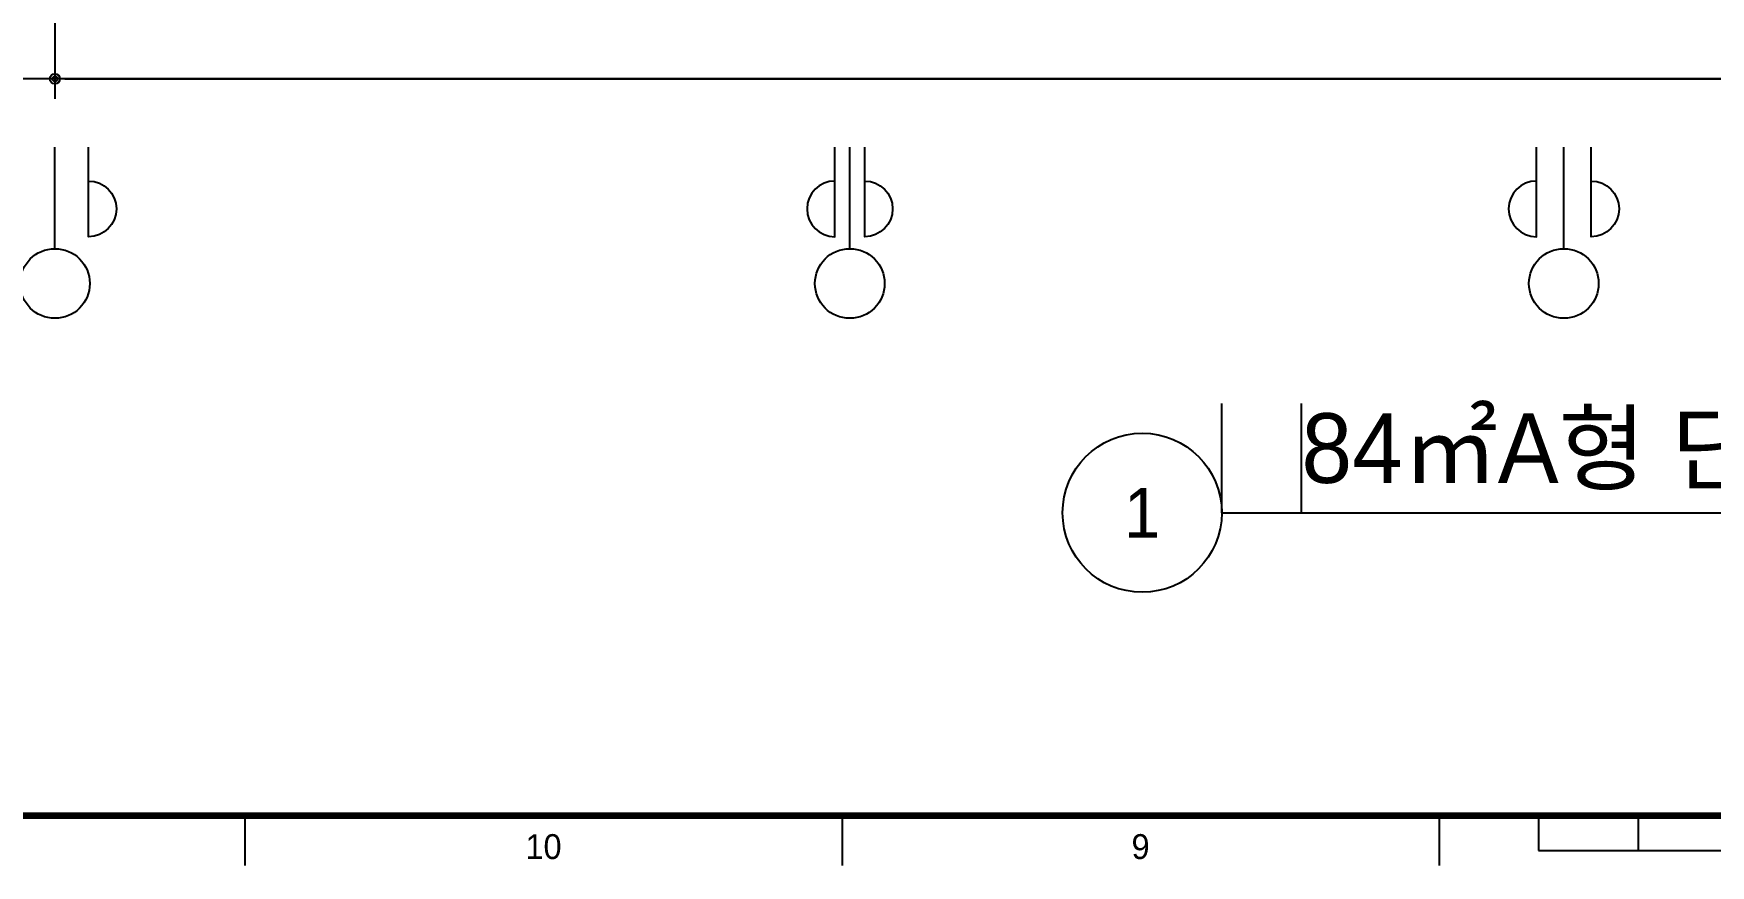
# Model space of a CAD drawing. Header units: millimetres. Extents: x -24416 to 92204, y -190080 to 23760.
# Drawn here: x 58944 to 65684, y -47040 to -43693 of the extents above; entities that cross this region are included whole.
import ezdxf
from ezdxf.enums import TextEntityAlignment as Align

# ---------------------------------------------------------------- set-up
doc = ezdxf.new("R2010")
doc.units = ezdxf.units.MM
doc.header["$LTSCALE"] = 50
doc.linetypes.add('AUDIT_D_220706163347-0', pattern=[0])
doc.layers.get('defpoints').update_dxf_attribs({"color": 139})
for name, color, linetype in [('A-치수', 7, 'AUDIT_D_220706163347-0'), ('AA-BORD-FORM', 7, 'Continuous'), ('AA-BORD-TEXT', 3, 'Continuous'), ('AA-XXXX-DIMS', 7, 'Continuous'), ('AA-XXXX-SYMB', 7, 'Continuous'), ('AA-XXXX-TEXT', 3, 'Continuous'), ('DIM', 7, 'AUDIT_D_220706163347-0')]:
    doc.layers.add(name, color=color, linetype=linetype)
doc.layers.add('Defpoint', color=135, linetype='Continuous', plot=False)
doc.styles.add('HAUD01', font='Dotum.ttf')
doc.styles.add('맑은고딕', font='malgun.ttf', dxfattribs={"width": 0.9})
doc.dimstyles.new('DIM_40', dxfattribs={"dimscale": 40, "dimtxt": 3, "dimasz": 1, "dimexe": 2, "dimexo": 2, "dimgap": 1, "dimtad": 1, "dimdec": 0, "dimzin": 0, "dimdsep": 46, "dimtxsty": '맑은고딕', "dimblk1": 'DIMDOT', "dimblk2": 'DIMDOT', "dimsah": 1, "dimcen": 0.09, "dimdle": 2, "dimclrd": 7, "dimclre": 7, "dimclrt": 3, "dimadec": 0, "dimazin": 0, "dimtfac": 1, "dimtdec": 0, "dimtix": 1, "dimtmove": 2, "dimatfit": 3, "dimldrblk": 'DIMDOT', "dimfxl": 2, "dimtolj": 1, "dimtzin": 0, "dimarcsym": 0})

# ---------------------------------------------------------------- blocks, each defined once
blk = doc.blocks.new('DIMDOT')
at = {"layer": 'AA-XXXX-DIMS'}
for p, q in [((-1.5, 0), (1.5, 0)), ((0, -1.5), (0, 1.5))]:
    blk.add_line(p, q, dxfattribs=at)
for radius in [0.5, 0.25]:
    blk.add_circle((0, 0), radius, dxfattribs=at)
blk = doc.blocks.new('*D519')
at = {"layer": 'defpoints', "color": 0, "transparency": 16777216}
for p in [(8876.2, -66035.4), (23506.2, -66035.4), (23506.2, -67635.4)]:
    blk.add_point(p, dxfattribs=at)
at = {"layer": 'DIM', "color": 7, "lineweight": -2, "transparency": 16777216}
for p, q in [((8876.2, -66115.4), (8876.2, -67715.4)), ((23506.2, -66115.4), (23506.2, -67715.4)), ((8916.2, -67635.4), (23466.2, -67635.4))]:
    blk.add_line(p, q, dxfattribs=at)
at = {"layer": 'DIM', "color": 7, "lineweight": -2, "transparency": 16777216, "xscale": 40, "yscale": 40, "zscale": 40, "rotation": 180}
blk.add_blockref('DIMDOT', (8876.2, -67635.4), dxfattribs=at)
at = {"layer": 'DIM', "color": 7, "lineweight": -2, "transparency": 16777216, "xscale": 40, "yscale": 40, "zscale": 40}
blk.add_blockref('DIMDOT', (23506.2, -67635.4), dxfattribs=at)
at = {"layer": 'DIM', "color": 3, "transparency": 16777216, "insert": (16191.2, -67535.3), "char_height": 120, "attachment_point": 5, "style": 'HAUD01'}
blk.add_mtext('\\A1;14630', dxfattribs=at)
blk = doc.blocks.new('중심')
at = {"layer": 'DIM'}
blk.add_line((-350, 0), (0, 0), dxfattribs=at)
blk.add_circle((-470, 0), 120, dxfattribs=at)
blk = doc.blocks.new('XR-FORM 청주월명')
at = {"layer": 'AA-BORD-FORM', "color": 2}
for p, q in [((241, 17), (241, 12)), ((301, 17), (301, 12)), ((361, 17), (361, 12)), ((371, 17), (371, 13.5)), ((381, 17), (381, 13.5)), ((371, 13.5), (471, 13.5))]:
    blk.add_line(p, q, dxfattribs=at)
at = {"layer": 'AA-BORD-FORM', "color": 2, "const_width": 0.682}
blk.add_lwpolyline([(21, 17), (21, 577), (821, 577), (821, 17)], close=True, dxfattribs=at)
at = {"layer": 'AA-BORD-TEXT', "color": 7, "style": 'HAUD01'}
for s, p in [('10', (271, 13.9)), ('9', (331, 13.9))]:
    blk.add_text(s, height=2.5, dxfattribs=at).set_placement(p, align=Align.MIDDLE_CENTER)
blk = doc.blocks.new('DIM-1108')
at = {"layer": 'DIM'}
for points in [[(9011.2, -68046.5, -1), (9011.2, -68270.5), (9011.2, -67910.5)], [(12011.2, -68046.5, 1), (12011.2, -68270.5), (12011.2, -67910.5)], [(12131.2, -68046.5, -1), (12131.2, -68270.5), (12131.2, -67910.5)], [(14831.2, -68046.5, 1), (14831.2, -68270.5), (14831.2, -67910.5)], [(15051.2, -68046.5, -1), (15051.2, -68270.5), (15051.2, -67910.5)]]:
    blk.add_lwpolyline(points, format="xyb", dxfattribs=at)
at = {"layer": 'A-치수', "xscale": 1.166666666666676, "yscale": 1.166666666666676, "zscale": 1.166666666666676, "rotation": 90}
for p in [(8876.2, -67910.5), (12071.2, -67910.5), (14941.2, -67910.5)]:
    blk.add_blockref('중심', p, dxfattribs=at)
at = {"layer": 'DIM'}
dim = blk.add_linear_dim(base=(23506.2, -67635.4), p1=(8876.2, -66035.4), p2=(23506.2, -66035.4), angle=180, dimstyle='DIM_40', override={"dimscale": 40, "dimtxsty": 'HAUD01'}, dxfattribs=at)
dim.commit()
dim.dimension.update_dxf_attribs({"geometry": '*D519', "text_midpoint": (16191.2, -67535.3)})

msp = doc.modelspace()

# ---------------------------------------------------------------- linework, layer by layer
at = {"layer": 'AA-XXXX-SYMB', "color": 3}
msp.add_line((63720.5, -45620.9), (70267.4, -45620.9), dxfattribs=at)
msp.add_circle((63400.5, -45620.9), 320, dxfattribs=at)
at = {"layer": 'Defpoint'}
for p, q in [((63720.5, -45620.9), (63720.5, -45180.9)), ((64040.5, -45620.9), (64040.5, -45180.9))]:
    msp.add_line(p, q, dxfattribs=at)
at = {"layer": 'defpoints'}
msp.add_lwpolyline([(75865.2, -43875.4), (56236, -43875.4), (56236, -26950.4), (75865.2, -26950.4)], close=True, dxfattribs=at)

# ---------------------------------------------------------------- block references
msp.add_blockref('DIM-1108', (50153.9, 23760))
at = {"xscale": 40, "yscale": 40, "zscale": 40}
msp.add_blockref('XR-FORM 청주월명', (50153.9, -47520), dxfattribs=at)

# ---------------------------------------------------------------- texts
at = {"layer": 'AA-XXXX-TEXT', "style": 'HAUD01'}
msp.add_text('84㎡A형 단위세대 평면도(확장형)', height=280, dxfattribs=at).set_placement((64040.5, -45500.9))
msp.add_text('1', height=200, dxfattribs=at).set_placement((63400.5, -45620.9), align=Align.MIDDLE_CENTER)

doc.saveas('drawing.dxf')
